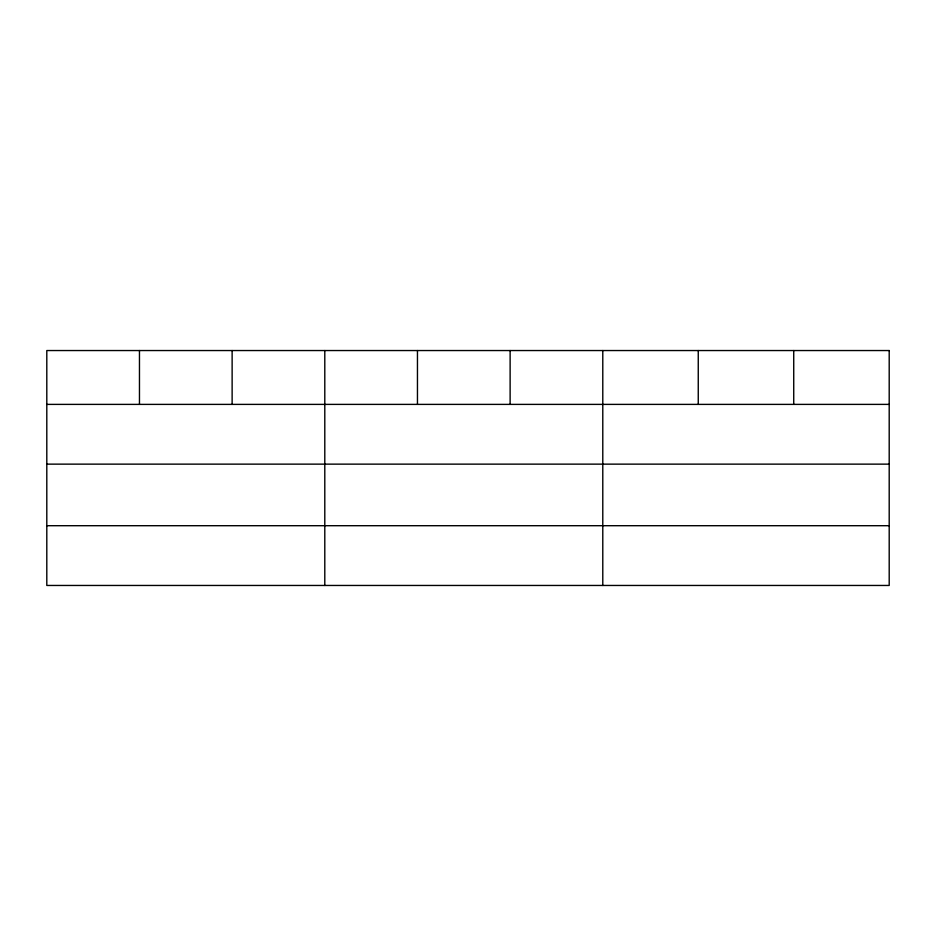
<?xml version="1.0" encoding="UTF-8"?>
<svg xmlns="http://www.w3.org/2000/svg" width="936" height="936" viewBox="0 0 936 936"><rect width="100%" height="100%" fill="white"/><g stroke="black" fill="none" stroke-linecap="round" stroke-linejoin="round"><path stroke-width="1.4" d="M46.8 404.387L889.2 404.387M46.8 464.139L889.2 464.139M46.8 525.704L889.2 525.704M793.728 350.544L793.728 404.387M698.256 350.544L698.256 404.387M602.784 350.544L602.784 585.456M510.12 350.544L510.12 404.387M417.456 350.544L417.456 404.387M324.792 350.544L324.792 585.456M232.128 350.544L232.128 404.387M139.464 350.544L139.464 404.387M889.2 350.544L46.8 350.544L46.8 585.456L889.2 585.456L889.2 350.544"/></g></svg>
